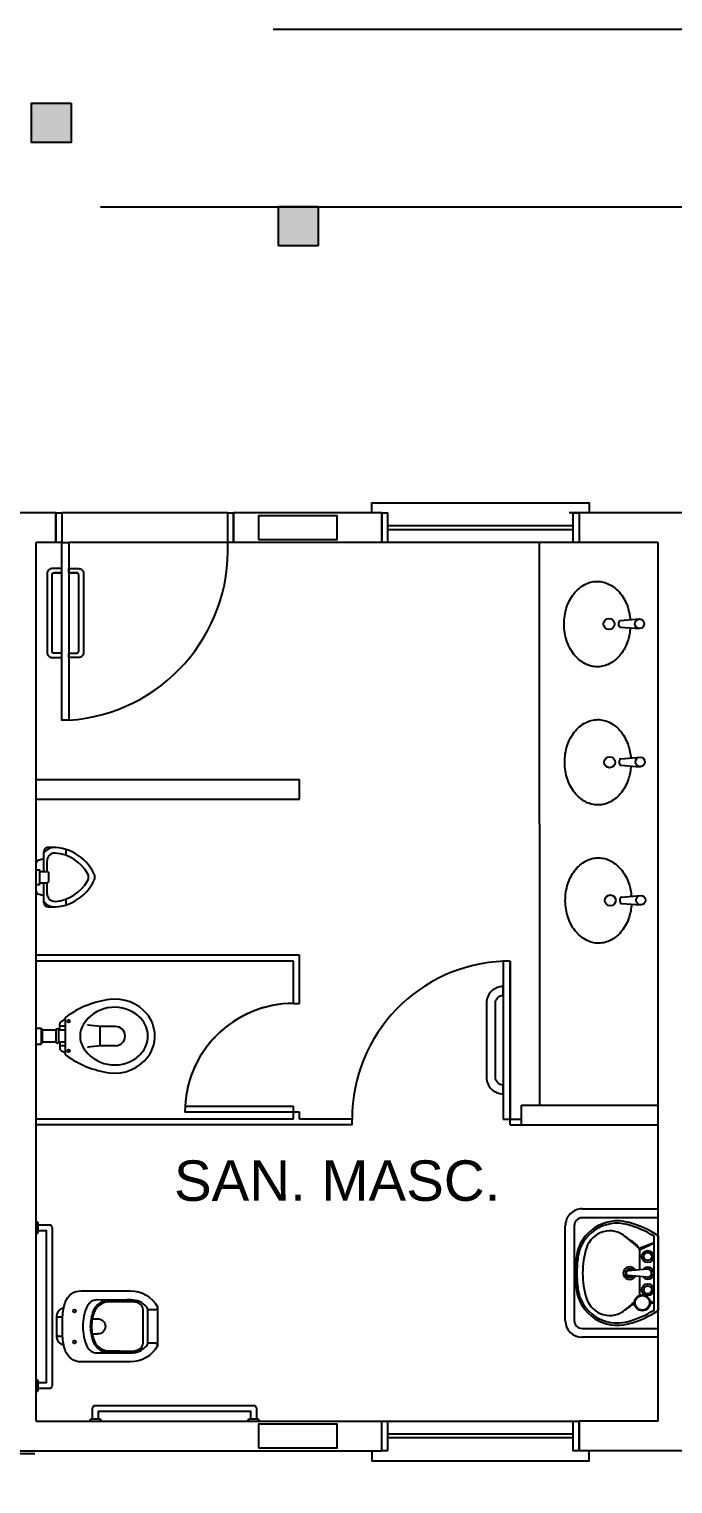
# Model space of a CAD drawing. Header units: millimetres. Extents: x 4161 to 13726, y 828 to 4470.
# Drawn here: x 5913 to 6239, y 3033 to 3770 of the extents above; entities that cross this region are included whole.
import ezdxf

# ---------------------------------------------------------------- set-up
doc = ezdxf.new("R2010")
doc.units = ezdxf.units.MM
doc.header["$LTSCALE"] = 10
doc.set_wipeout_variables(frame=1)
doc.linetypes.add('DASHDOT', pattern=[25.4, 12.7, -6.35, 0, -6.35])
doc.linetypes.add('TRACEJADO_G', pattern=[0.375, 0.25, -0.125])
for name, color, linetype in [('A-BARRA', 2, 'Continuous'), ('A-COTAS', 1, 'Continuous'), ('A-PAREDE', 5, 'Continuous'), ('A-PILAR_EIXO', 5, 'DASHDOT'), ('A-PISOS-CTEL', 2, 'TRACEJADO_G'), ('A-PISOS-NIVEL', 1, 'Continuous'), ('A-WC', 1, 'Continuous'), ('ARQ-ALV-CORTE', 5, 'Continuous'), ('ARQ-ALV-VISTA2', 1, 'Continuous'), ('ARQ-BNC-VISTA', 1, 'Continuous'), ('ARQ-ESQ-CORTE', 3, 'Continuous'), ('ARQ-ESQ-VISTA1', 2, 'Continuous'), ('ARQ-TXT-1_050', 2, 'Continuous'), ('AUX_02', 2, 'Continuous'), ('PAG', 1, 'Continuous')]:
    doc.layers.add(name, color=color, linetype=linetype)
doc.styles.add('ESC-50-A20', font='arial.ttf', dxfattribs={"height": 0.1})

msp = doc.modelspace()

# ---------------------------------------------------------------- hatches: boundary and pattern name
at = {"layer": 'A-COTAS'}
h = msp.add_hatch(color=253, dxfattribs=at)
h.set_gradient(color1=(173, 173, 173), color2=(173, 173, 173))
h.paths.add_polyline_path([(5933.99, 3732.44), (5933.98, 3712.44), (5913.98, 3712.44), (5913.99, 3732.44)])
h = msp.add_hatch(color=253, dxfattribs=at)
h.set_gradient(color1=(173, 173, 173), color2=(173, 173, 173))
h.paths.add_polyline_path([(6059.13, 3660.19), (6039.13, 3660.19), (6039.14, 3680.19), (6059.14, 3680.19)])

# ---------------------------------------------------------------- linework, layer by layer
at = {"layer": 'A-BARRA', "color": 251}
msp.add_lwpolyline([(6144.43, 3239.16, 0.414214), (6152.93, 3230.66), (6152.93, 3230.66), (6152.93, 3235.16, -0.414214), (6148.93, 3239.16), (6148.93, 3276.66, -0.414214), (6152.93, 3280.66), (6152.93, 3285.16), (6152.93, 3285.16, 0.414214), (6144.43, 3276.66)], format="xyb", close=True, dxfattribs=at)
at = {"layer": 'A-PAREDE', "color": 251}
for p, q in [((6016.35, 3509.95), (6016.35, 3524.95)), ((6091.35, 3524.95), (6016.35, 3524.95)), ((6091.35, 3524.95), (6091.35, 3509.95)), ((5916.36, 3064.95), (5916.35, 3509.95)), ((6091.35, 3509.95), (6016.35, 3509.95)), ((6231.36, 3064.95), (6231.35, 3509.95)), ((5916.36, 3064.95), (6091.36, 3064.95)), ((6091.36, 3049.95), (6091.36, 3064.95)), ((5876.39, 3049.95), (6091.36, 3049.95))]:
    msp.add_line(p, q, dxfattribs=at)
for points in [[(5933.99, 3732.44), (5933.98, 3712.44), (5913.98, 3712.44), (5913.99, 3732.44)], [(6028.85, 3511.45), (6068.85, 3511.45), (6068.85, 3523.45), (6028.85, 3523.45)], [(6028.86, 3051.45), (6068.86, 3051.45), (6068.86, 3063.45), (6028.86, 3063.45)]]:
    msp.add_lwpolyline(points, close=True, dxfattribs=at)
at = {"layer": 'A-PILAR_EIXO', "color": 251}
msp.add_lwpolyline([(6059.13, 3660.19), (6039.13, 3660.19), (6039.14, 3680.19), (6059.14, 3680.19)], close=True, dxfattribs=at)
at = {"layer": 'A-PISOS-CTEL', "color": 251, "linetype": 'TRACEJADO_G', "ltscale": 150}
msp.add_lwpolyline([(4911.35, 3769.95), (6666.35, 3769.95), (6666.36, 2959.95), (4911.36, 2959.95)], close=True, dxfattribs=at)
at = {"layer": 'A-PISOS-NIVEL', "color": 251}
msp.add_line((5948.85, 3679.95), (6576.35, 3679.95), dxfattribs=at)
at = {"layer": 'A-WC', "color": 251}
for p, q in [((6049.65, 3300.95), (5916.36, 3300.95)), ((6049.65, 3276.5), (6049.65, 3300.95)), ((6046.65, 3297.95), (5916.36, 3297.95)), ((6046.65, 3297.95), (5916.36, 3297.95)), ((6046.65, 3276.5), (6046.65, 3297.95)), ((6156.36, 3297.95), (6152.93, 3297.87)), ((6152.93, 3297.87), (6152.93, 3217.95)), ((6156.36, 3297.95), (6156.36, 3217.95)), ((6156.36, 3214.95), (6156.36, 3297.95)), ((6046.65, 3276.5), (6049.65, 3276.5)), ((5991.65, 3224.5), (6046.65, 3224.5)), ((6049.65, 3221.5), (5991.65, 3221.5)), ((6046.65, 3217.95), (6046.65, 3224.5)), ((6046.65, 3217.95), (6046.65, 3224.5)), ((6046.65, 3217.95), (6046.65, 3221.5)), ((6049.65, 3217.95), (6049.65, 3221.5)), ((6046.65, 3217.95), (5916.36, 3217.95)), ((6076.36, 3214.95), (5916.36, 3214.95)), ((6076.36, 3217.95), (6049.65, 3217.95)), ((6076.36, 3214.95), (6076.36, 3217.95)), ((6152.93, 3217.95), (6156.36, 3217.95)), ((6156.36, 3217.95), (6162.21, 3217.95)), ((6156.36, 3214.95), (6162.21, 3214.95))]:
    msp.add_line(p, q, dxfattribs=at)
msp.add_arc((6046.65, 3221.5), 55, 90.00008, 180.00008, dxfattribs=at)
at = {"layer": 'ARQ-ALV-CORTE', "color": 251}
for p, q in [((5926.35, 3524.95), (5891.35, 3524.95)), ((5926.35, 3509.95), (5926.35, 3524.95)), ((5926.35, 3524.95), (5926.35, 3509.95)), ((6013.35, 3524.95), (5929.35, 3524.95)), ((6016.35, 3524.95), (6016.35, 3509.95)), ((6091.35, 3524.95), (6091.35, 3509.95)), ((5926.35, 3509.95), (5916.35, 3509.95)), ((5926.35, 3509.95), (5916.35, 3509.95)), ((6013.35, 3509.95), (5932.85, 3509.95))]:
    msp.add_line(p, q, dxfattribs=at)
for points in [[(5929.35, 3509.95), (5926.35, 3509.95), (5926.35, 3524.95), (5929.35, 3524.95)], [(6016.35, 3509.95), (6013.35, 3509.95), (6013.35, 3524.95), (6016.35, 3524.95)], [(5932.85, 3419.95), (5929.35, 3419.95), (5929.35, 3509.95), (5932.85, 3509.95)]]:
    msp.add_lwpolyline(points, close=True, dxfattribs=at)
for points in [[(5929.35, 3494.58), (5925.35, 3494.58), (5929.35, 3494.58), (5929.35, 3496.74), (5924.35, 3496.74, 0.414214), (5921.85, 3494.24), (5921.85, 3454.24, 0.414214), (5924.35, 3451.74), (5929.35, 3451.74), (5929.35, 3453.9), (5925.35, 3453.9, -0.414214), (5924.35, 3454.9), (5924.35, 3493.58, -0.414214), (5925.35, 3494.58)], [(5932.85, 3494.58), (5936.85, 3494.58), (5932.85, 3494.58), (5932.85, 3496.74), (5937.85, 3496.74, -0.414214), (5940.35, 3494.24), (5940.35, 3454.24, -0.414214), (5937.85, 3451.74), (5932.85, 3451.74), (5932.85, 3453.9), (5936.85, 3453.9, 0.414214), (5937.85, 3454.9), (5937.85, 3493.58, 0.414214), (5936.85, 3494.58)], [(5916.36, 3159.95, 0.414214), (5917.36, 3160.95), (5917.36, 3164.95, 0.414214), (5916.36, 3165.95), (5916.36, 3159.95)], [(5916.36, 3079.95, 0.414214), (5917.36, 3080.95), (5917.36, 3084.95, 0.414214), (5916.36, 3085.95), (5916.36, 3079.95)], [(5944.86, 3065.95), (5944.86, 3071.45, -0.414214), (5946.36, 3072.95), (6026.36, 3072.95, -0.414214), (6027.86, 3071.45), (6027.86, 3065.95)], [(5949.36, 3064.95, 0.414214), (5948.36, 3065.95), (5944.36, 3065.95, 0.414214), (5943.36, 3064.95), (5949.36, 3064.95)], [(6029.36, 3064.95, 0.414214), (6028.36, 3065.95), (6024.36, 3065.95, 0.414214), (6023.36, 3064.95), (6029.36, 3064.95)]]:
    msp.add_lwpolyline(points, format="xyb", dxfattribs=at)
for points in [[(5917.36, 3161.45), (5921.36, 3161.45), (5921.36, 3084.45), (5917.36, 3084.45)], [(5947.86, 3065.95), (5947.86, 3069.95), (6024.86, 3069.95), (6024.86, 3065.95)]]:
    msp.add_lwpolyline(points, dxfattribs=at)
msp.add_arc((5927.07, 3506.12), 86.37, 273.84109, 2.53734, dxfattribs=at)
at = {"layer": 'ARQ-ALV-VISTA2', "color": 251, "ltscale": 0.1}
for p, q in [((6191.35, 3524.95), (6186.35, 3524.95)), ((6286.35, 3524.95), (6191.35, 3524.95)), ((6191.35, 3524.95), (6191.35, 3509.95)), ((6191.35, 3524.95), (6191.35, 3509.95)), ((6191.35, 3524.95), (6191.35, 3509.95)), ((6231.35, 3509.95), (6191.35, 3509.95)), ((6212.19, 3470.41), (6221.95, 3471.21)), ((6211.46, 3467.89), (6211.45, 3469.61)), ((6212.21, 3467.1), (6221.98, 3466.41)), ((6211.77, 3397.89), (6211.76, 3399.61)), ((6212.5, 3400.41), (6222.26, 3401.21)), ((6212.51, 3397.1), (6222.29, 3396.41)), ((5916.36, 3389.95), (6049.65, 3389.95)), ((6049.65, 3379.95), (6049.65, 3389.95)), ((5916.36, 3379.95), (6049.65, 3379.95)), ((5916.38, 3357.98), (5916.36, 3357.98)), ((5920.11, 3343.26), (5920.11, 3353.2)), ((5931.36, 3354.51), (5931.36, 3351.55)), ((5920.11, 3349.82), (5917.29, 3348.98)), ((5921.86, 3343.26), (5921.86, 3348.94)), ((5916.36, 3344.2), (5918.23, 3344.2)), ((5918.23, 3336.7), (5918.23, 3344.2)), ((5918.23, 3343.26), (5921.73, 3343.26)), ((5918.23, 3337.64), (5921.73, 3337.64)), ((5920.11, 3327.7), (5920.11, 3337.64)), ((5921.86, 3331.95), (5921.86, 3337.64)), ((5922.73, 3338.64), (5922.73, 3342.26)), ((5916.36, 3336.7), (5918.23, 3336.7)), ((5920.11, 3331.07), (5917.29, 3331.92)), ((6212.8, 3330.41), (6222.57, 3331.21)), ((5931.36, 3329.2), (5931.36, 3326.39)), ((6212.08, 3327.89), (6212.07, 3329.61)), ((6212.82, 3327.1), (6222.6, 3326.41)), ((5916.36, 3263.96), (5918.66, 3263.96)), ((5928.26, 3262.96), (5928.26, 3266.2)), ((5930.96, 3264.94), (5928.26, 3264.94)), ((5930.96, 3268.53), (5930.96, 3268.84)), ((5930.96, 3268.53), (5930.96, 3251.4)), ((5942.46, 3265.59), (5942.29, 3265.82)), ((5948.65, 3264.83), (5942.46, 3265.59)), ((5956.5, 3264.83), (5948.65, 3264.83)), ((5948.65, 3255.1), (5948.65, 3264.83)), ((5918.86, 3263.76), (5918.86, 3263.46)), ((5918.86, 3263.46), (5918.86, 3256.46)), ((5918.86, 3263.46), (5919.16, 3263.46)), ((5919.36, 3263.26), (5919.36, 3256.66)), ((5926.36, 3262.96), (5919.36, 3262.96)), ((5926.36, 3256.97), (5919.36, 3256.97)), ((5926.36, 3256.98), (5926.36, 3262.95)), ((5928.26, 3262.96), (5927.75, 3262.96)), ((5927.75, 3256.98), (5927.75, 3262.95)), ((5928.26, 3256.97), (5927.75, 3256.97)), ((5930.96, 3262.96), (5928.26, 3262.96)), ((5930.96, 3256.97), (5928.26, 3256.97)), ((5928.26, 3256.97), (5928.26, 3253.72)), ((5916.36, 3255.96), (5918.66, 3255.96)), ((5918.86, 3256.46), (5918.86, 3256.16)), ((5918.86, 3256.46), (5919.16, 3256.46)), ((5930.96, 3254.99), (5928.26, 3254.99)), ((5930.96, 3251.4), (5930.96, 3251.1)), ((5942.46, 3254.34), (5942.29, 3254.11)), ((5948.65, 3255.1), (5942.46, 3254.34)), ((5956.5, 3255.1), (5948.65, 3255.1)), ((6162.21, 3224.95), (6231.36, 3224.95)), ((6162.21, 3214.95), (6162.21, 3224.95)), ((6161.36, 3214.95), (6231.36, 3214.95)), ((6192.86, 3172.45), (6231.36, 3172.45)), ((6184.36, 3115.95), (6184.36, 3163.95)), ((6188.86, 3163.95), (6188.86, 3115.95)), ((6231.36, 3167.95), (6192.86, 3167.95)), ((6229.36, 3155.2), (6221.69, 3152.48)), ((6229.36, 3155.1), (6222.12, 3151.54)), ((6229.36, 3121.24), (6229.36, 3158.61)), ((6231.36, 3158.83), (6231.36, 3121.02)), ((6222.12, 3141.57), (6222.12, 3151.54)), ((6225.75, 3141.88), (6216.24, 3141.08)), ((6225.75, 3137.93), (6216.24, 3138.74)), ((6222.12, 3128.73), (6222.12, 3138.24)), ((6228.59, 3125.12), (6227.26, 3125.78)), ((6228.01, 3125.12), (6227.33, 3125.37)), ((6229.36, 3125.12), (6227.35, 3125.12)), ((6229.36, 3124.72), (6227.35, 3124.72)), ((6192.86, 3111.95), (6231.36, 3111.95)), ((6231.36, 3107.45), (6192.86, 3107.45)), ((6231.36, 3064.95), (6191.36, 3064.95)), ((6191.36, 3049.95), (6191.36, 3064.95)), ((6286.36, 3049.95), (6191.36, 3049.95))]:
    msp.add_line(p, q, dxfattribs=at)
for points in [[(6191.35, 3509.95), (6188.35, 3509.95), (6188.35, 3524.95), (6191.35, 3524.95)], [(6191.36, 3049.95), (6188.36, 3049.95), (6188.36, 3064.95), (6191.36, 3064.95)]]:
    msp.add_lwpolyline(points, close=True, dxfattribs=at)
for points in [[(6217.27, 3466.74, -0.059992), (6216.05, 3460.23, -0.087531), (6212.5, 3453.42, -0.105501), (6206.85, 3448.6, -0.123031), (6200.66, 3447.02, -0.123031), (6194.45, 3448.53, -0.105501), (6188.74, 3453.28, -0.087531), (6185.12, 3460.05, -0.07802), (6183.73, 3468.54, -0.07802), (6185.02, 3477.04, -0.087531), (6188.57, 3483.85, -0.105501), (6194.22, 3488.66, -0.123031), (6200.41, 3490.25, -0.123031), (6206.62, 3488.74, -0.105501), (6212.32, 3483.99, -0.087531), (6215.95, 3477.22, -0.059024), (6217.24, 3470.82, -0.07802)], [(6217.58, 3396.74, -0.059992), (6216.36, 3390.23, -0.087531), (6212.81, 3383.42, -0.105501), (6207.16, 3378.6, -0.123031), (6200.97, 3377.02, -0.123031), (6194.76, 3378.53, -0.105501), (6189.05, 3383.28, -0.087531), (6185.42, 3390.05, -0.07802), (6184.04, 3398.54, -0.07802), (6185.33, 3407.04, -0.087531), (6188.87, 3413.85, -0.105501), (6194.52, 3418.67, -0.123031), (6200.72, 3420.25, -0.123031), (6206.93, 3418.74, -0.105501), (6212.63, 3413.99, -0.087531), (6216.26, 3407.22, -0.059024), (6217.55, 3400.83, -0.07802)], [(6217.89, 3326.74, -0.059992), (6216.66, 3320.23, -0.087531), (6213.12, 3313.42, -0.105501), (6207.47, 3308.6, -0.123031), (6201.27, 3307.02, -0.123031), (6195.06, 3308.53, -0.105501), (6189.36, 3313.28, -0.087531), (6185.73, 3320.05, -0.07802), (6184.35, 3328.54, -0.07802), (6185.63, 3337.04, -0.087531), (6189.18, 3343.85, -0.105501), (6194.83, 3348.67, -0.123031), (6201.02, 3350.25, -0.123031), (6207.23, 3348.74, -0.105501), (6212.94, 3343.99, -0.087531), (6216.57, 3337.22, -0.059024), (6217.86, 3330.83, -0.07802)]]:
    msp.add_lwpolyline(points, format="xyb", dxfattribs=at)
for centre, radius in [((6206.49, 3468.67), 2.78), ((6221.97, 3468.81), 2.4), ((6206.8, 3398.67), 2.78), ((6222.27, 3398.81), 2.4), ((6207.11, 3328.67), 2.78), ((6222.58, 3328.81), 2.4), ((5932.77, 3267.47), 0.682), ((5932.77, 3252.47), 0.682), ((6226.11, 3148.32), 3), ((6226.11, 3148.32), 2), ((6226.11, 3131.52), 3), ((6226.11, 3131.52), 2), ((6223.36, 3124.92), 4), ((6223.36, 3124.92), 3.7)]:
    msp.add_circle(centre, radius, dxfattribs=at)
for centre, radius, start, end in [((6212.25, 3469.61), 0.8, 94.68375, 180.33019), ((6212.26, 3467.9), 0.8, 180.33019, 265.97664), ((6212.56, 3399.61), 0.8, 94.68375, 180.33019), ((6212.57, 3397.9), 0.8, 180.33019, 265.97664), ((5925.61, 3348.94), 6.56, 86.13089, 147.05889), ((5922.36, 3353.2), 2.25, 90.00008, 180.00008), ((5925.61, 3348.94), 3.75, 86.13089, 180.00008), ((5924.48, 3332.14), 23.4, 25.00238, 95.20022), ((5924.48, 3332.14), 20.59, 29.55405, 86.13089), ((5917.67, 3347.72), 1.31, 106.69932, 180.00008), ((5921.73, 3342.26), 1, 0.00008, 90.00008), ((5921.73, 3338.64), 1, 270.00008, 0.00008), ((5924.48, 3348.75), 23.4, 264.79994, 334.99778), ((5924.48, 3348.75), 20.59, 273.86927, 330.44611), ((5939.13, 3340.45), 3.75, 330.44611, 29.55405), ((5942.29, 3340.45), 3.75, 334.99778, 25.00238), ((5917.67, 3333.17), 1.31, 180.00008, 253.30084), ((5925.61, 3331.95), 3.75, 180.00008, 273.86927), ((6212.87, 3329.61), 0.8, 94.68375, 180.33019), ((5925.61, 3331.95), 6.56, 212.94127, 273.86927), ((5922.36, 3327.7), 2.25, 180.00008, 270.00008), ((6212.88, 3327.9), 0.8, 180.33019, 265.97664), ((5956.31, 3257.91), 20.81, 39.10222, 97.68054), ((5959.99, 3230.6), 48.37, 97.68054, 126.24235), ((5956.01, 3255.92), 18.66, 54.25153, 147.32022), ((5918.66, 3263.76), 0.2, 0.00008, 90.00008), ((5929.17, 3266.2), 0.909, 126.16052, 180.00008), ((5956.79, 3228.42), 47.71, 122.78192, 126.16052), ((5931.87, 3268.84), 0.909, 121.01754, 180.00008), ((5949.71, 3259.96), 11.17, 147.32022, 180.00008), ((5956.5, 3259.96), 4.86, 270.00008, 90.00008), ((5957.62, 3258.15), 15.92, 41.33001, 54.25153), ((5959.68, 3259.96), 13.17, 0.00008, 41.33001), ((5959.04, 3259.96), 17.4, 323.11197, 39.52341), ((5919.16, 3263.26), 0.2, 0.00008, 90.00008), ((5919.16, 3256.66), 0.2, 270.00008, 0.00008), ((5927.05, 3262.95), 0.697, 0.00008, 180.00008), ((5927.05, 3256.98), 0.697, 180.00008, 0.00008), ((5949.71, 3259.96), 11.17, 180.00008, 212.67994), ((5959.68, 3259.96), 13.17, 318.67015, 0.00008), ((5918.66, 3256.16), 0.2, 270.00008, 0.00008), ((5929.17, 3253.72), 0.909, 180.00008, 233.83964), ((5956.79, 3291.51), 47.71, 233.83964, 237.21824), ((5931.87, 3251.09), 0.909, 180.00008, 233.66427), ((5959.99, 3289.32), 48.37, 233.65464, 262.31962), ((5956.01, 3264.01), 18.66, 212.67994, 305.74863), ((5956.31, 3262.01), 20.81, 262.31962, 323.11197), ((5957.62, 3261.78), 15.92, 305.74863, 318.67015), ((6192.86, 3163.95), 8.5, 90.00008, 180.00008), ((6192.86, 3163.95), 4, 90.00008, 180.00008), ((6210.76, 3145.36), 21.02, 74.88861, 171.8747), ((6210.51, 3145.24), 19.95, 75.2818, 172.11502), ((6206.87, 3149.02), 12.33, 49.44037, 162.41308), ((6202.75, 3115.69), 50.5, 58.2073, 75.2818), ((6202.75, 3115.69), 51.76, 56.45017, 74.88861), ((5824.15, 2611.8), 671.89, 53.83483, 54.44037), ((5778, 2647.93), 671.89, 48.6724, 49.44037), ((6219.83, 3153.12), 1.37, 351.72902, 53.83483), ((6248.86, 3139.92), 59.5, 171.8747, 180.00008), ((6248.86, 3139.92), 58.66, 172.11502, 180.00008), ((6235.56, 3139.92), 42.42, 162.41308, 180.00008), ((6220.86, 3151.54), 1.26, 0.00008, 48.6724), ((6248.86, 3139.92), 59.5, 180.00008, 188.12546), ((6248.86, 3139.92), 58.66, 180.00008, 187.88514), ((6235.56, 3139.92), 42.42, 180.00008, 197.58708), ((6216.87, 3139.92), 3.15, 27.23284, 332.05129), ((6216.87, 3139.92), 2.1, 39.70914, 319.07454), ((6216.34, 3139.91), 1.18, 94.81249, 265.18767), ((6226.11, 3139.92), 3, 218.80439, 141.19577), ((6226.08, 3139.91), 2, 260.37526, 99.6249), ((6210.76, 3134.49), 21.02, 188.12546, 285.11155), ((6210.51, 3134.61), 19.95, 187.88514, 284.71836), ((6206.87, 3130.83), 12.33, 197.58708, 310.55979), ((5778, 3631.92), 671.89, 310.55979, 311.066), ((5824.15, 3668.05), 671.89, 305.55979, 306.03049), ((6202.75, 3164.16), 50.5, 284.71836, 301.79286), ((6202.75, 3164.16), 51.76, 285.11155, 303.54999), ((6192.86, 3115.95), 8.5, 180.00008, 270.00008), ((6192.86, 3115.95), 4, 180.00008, 270.00008)]:
    msp.add_arc(centre, radius, start, end, dxfattribs=at)
at = {"layer": 'ARQ-BNC-VISTA', "color": 251}
msp.add_line((6171.36, 3224.95), (6171.35, 3509.95), dxfattribs=at)
at = {"layer": 'ARQ-ESQ-CORTE', "color": 251}
for points in [[(5929.35, 3494.58), (5925.35, 3494.58), (5929.35, 3494.58), (5929.35, 3496.74), (5924.35, 3496.74, 0.414214), (5921.85, 3494.24), (5921.85, 3454.24, 0.414214), (5924.35, 3451.74), (5929.35, 3451.74), (5929.35, 3453.9), (5925.35, 3453.9, -0.414214), (5924.35, 3454.9), (5924.35, 3493.58, -0.414214), (5925.35, 3494.58)], [(5932.85, 3494.58), (5936.85, 3494.58), (5932.85, 3494.58), (5932.85, 3496.74), (5937.85, 3496.74, -0.414214), (5940.35, 3494.24), (5940.35, 3454.24, -0.414214), (5937.85, 3451.74), (5932.85, 3451.74), (5932.85, 3453.9), (5936.85, 3453.9, 0.414214), (5937.85, 3454.9), (5937.85, 3493.58, 0.414214), (5936.85, 3494.58)]]:
    msp.add_lwpolyline(points, format="xyb", dxfattribs=at)
at = {"layer": 'ARQ-ESQ-VISTA1', "color": 251}
for p, q in [((6188.35, 3518.44), (6094.39, 3518.44)), ((6188.35, 3516.44), (6094.39, 3516.44)), ((6188.35, 3509.95), (6094.35, 3509.95)), ((6094.36, 3064.95), (6188.36, 3064.95)), ((6188.36, 3058.44), (6094.4, 3058.44)), ((6188.36, 3056.44), (6094.4, 3056.44))]:
    msp.add_line(p, q, dxfattribs=at)
for points in [[(6086.35, 3524.95), (6086.35, 3529.95), (6196.35, 3529.95), (6196.35, 3524.95)], [(6086.36, 3049.95), (6086.36, 3044.95), (6196.36, 3044.95), (6196.36, 3049.95)]]:
    msp.add_lwpolyline(points, dxfattribs=at)
for points in [[(6094.35, 3509.95), (6091.35, 3509.95), (6091.35, 3524.95), (6094.35, 3524.95)], [(6094.36, 3049.95), (6091.36, 3049.95), (6091.36, 3064.95), (6094.36, 3064.95)]]:
    msp.add_lwpolyline(points, close=True, dxfattribs=at)
at = {"layer": 'AUX_02'}
msp.add_line((5904.47, 3048.55), (5915.63, 3048.55), dxfattribs=at)
at = {"layer": 'PAG', "color": 251}
for centre, radius, start, end in [((6156.36, 3217.95), 80, 92.14918, 180.00008), ((6046.65, 3221.5), 55, 90.00008, 176.8733)]:
    msp.add_arc(centre, radius, start, end, dxfattribs=at)

# ---------------------------------------------------------------- texts
at = {"layer": 'ARQ-TXT-1_050', "color": 251, "insert": (5986.12, 3197.02), "char_height": 20.48, "attachment_point": 1, "rotation": 0.00553, "style": 'ESC-50-A20'}
msp.add_mtext_dynamic_manual_height_columns('SAN. MASC.      ', width=196.223, gutter_width=1, heights=[0], dxfattribs=at)

# ---------------------------------------------------------------- next in the draw order: wipeouts: each hides what was drawn before it
at = {"color": 251}
msp.add_wipeout([(5977.84, 3112.95), (5977.84, 3122.36), (5977.7, 3122.91), (5977.37, 3123.42), (5977.16, 3123.81), (5976.79, 3124.33), (5976.51, 3124.72), (5975.76, 3125.64), (5975.02, 3126.45), (5974.41, 3126.95), (5973.48, 3127.75), (5972.17, 3128.64), (5971.41, 3129.07), (5970.97, 3129.33), (5970.71, 3129.46), (5970.41, 3129.6), (5969.23, 3130.06), (5968.54, 3130.27), (5967.96, 3130.43), (5967.16, 3130.62), (5966.4, 3130.75), (5966.19, 3130.78), (5965.42, 3130.86), (5964.34, 3130.92), (5964.08, 3130.96), (5939.11, 3130.96), (5937.92, 3130.83), (5937.39, 3130.73), (5936.63, 3130.53), (5935.9, 3130.29), (5935.29, 3129.99), (5935.02, 3129.86), (5934.72, 3129.7), (5934.43, 3129.51), (5934.18, 3129.36), (5933.78, 3129.04), (5933.48, 3128.79), (5932.8, 3128.09), (5932.22, 3127.43), (5931.95, 3127), (5931.41, 3126.02), (5931.03, 3125.06), (5930.71, 3124.06), (5930.4, 3122.87), (5930.25, 3122.21), (5930.14, 3122.22), (5930, 3122.17), (5929.51, 3122.04), (5929.19, 3121.94), (5928.96, 3121.85), (5928.56, 3121.65), (5928.39, 3121.53), (5928.24, 3121.42), (5928.09, 3121.32), (5928.01, 3121.24), (5927.67, 3120.92), (5927.58, 3120.81), (5927.51, 3120.73), (5927.43, 3120.63), (5927.39, 3120.57), (5927.35, 3120.52), (5927.31, 3120.47), (5927.28, 3120.42), (5927.24, 3120.36), (5927.2, 3120.27), (5927.14, 3120.17), (5927.1, 3120.09), (5927, 3119.92), (5926.94, 3119.73), (5926.82, 3119.42), (5926.75, 3119.14), (5926.68, 3118.81), (5926.64, 3118.34), (5926.63, 3118.25), (5926.63, 3107.67), (5926.63, 3107.66), (5926.63, 3107.6), (5926.64, 3107.54), (5926.65, 3107.4), (5926.66, 3107.25), (5926.67, 3107.1), (5926.7, 3106.96), (5926.74, 3106.81), (5926.8, 3106.54), (5926.87, 3106.34), (5926.98, 3106.04), (5927, 3105.98), (5927.14, 3105.74), (5927.28, 3105.49), (5927.4, 3105.33), (5927.49, 3105.21), (5927.6, 3105.07), (5927.63, 3105.02), (5927.69, 3104.97), (5928.04, 3104.63), (5928.05, 3104.61), (5928.14, 3104.54), (5928.23, 3104.48), (5928.34, 3104.4), (5928.46, 3104.32), (5928.51, 3104.27), (5928.58, 3104.24), (5928.66, 3104.2), (5928.72, 3104.17), (5928.77, 3104.14), (5928.86, 3104.09), (5928.92, 3104.06), (5928.98, 3104.03), (5929.03, 3104), (5929.08, 3103.99), (5929.16, 3103.96), (5929.36, 3103.89), (5929.51, 3103.83), (5929.57, 3103.81), (5930.13, 3103.72), (5930.2, 3103.73), (5930.25, 3103.67), (5930.26, 3103.55), (5930.36, 3103.12), (5930.5, 3102.6), (5930.62, 3102.08), (5931.15, 3100.5), (5931.44, 3099.8), (5931.69, 3099.34), (5931.94, 3098.94), (5932.25, 3098.47), (5932.52, 3098.12), (5932.67, 3097.92), (5933.02, 3097.58), (5933.31, 3097.28), (5933.93, 3096.75), (5934.45, 3096.4), (5934.93, 3096.11), (5935.41, 3095.87), (5935.92, 3095.62), (5936.52, 3095.4), (5937.07, 3095.23), (5937.49, 3095.14), (5938.01, 3095.04), (5938.19, 3095.01), (5938.28, 3095), (5938.43, 3094.99), (5938.83, 3094.98), (5938.97, 3094.97), (5939.11, 3094.96), (5939.11, 3094.96), (5964.08, 3094.96), (5964.98, 3095.01), (5965.5, 3095.05), (5965.81, 3095.08), (5966.17, 3095.12), (5966.49, 3095.17), (5966.82, 3095.22), (5967.09, 3095.27), (5967.32, 3095.31), (5967.42, 3095.33), (5967.52, 3095.35), (5967.72, 3095.41), (5968.91, 3095.75), (5969.24, 3095.86), (5969.65, 3096.01), (5969.85, 3096.09), (5970.01, 3096.16), (5970.21, 3096.24), (5970.48, 3096.35), (5970.76, 3096.48), (5970.92, 3096.56), (5971.28, 3096.74), (5971.79, 3097.02), (5972.65, 3097.55), (5972.88, 3097.71), (5973.78, 3098.41), (5974.38, 3098.89), (5975, 3099.48), (5976.08, 3100.7), (5976.64, 3101.44), (5977.15, 3102.14), (5977.67, 3103.04), (5977.8, 3103.43), (5977.84, 3103.53)], dxfattribs=at).dxf.layer = 'ARQ-ALV-CORTE'

# ---------------------------------------------------------------- next in the draw order: linework, layer by layer
at = {"layer": 'ARQ-ALV-CORTE', "color": 251}
for p, q in [((5977.84, 3122.36), (5977.84, 3103.53)), ((5976.84, 3104.51), (5973.28, 3104.51)), ((5977.84, 3103.53), (5977.84, 3104.51))]:
    msp.add_line(p, q, dxfattribs=at)
for points in [[(5917.36, 3164.45), (5922.86, 3164.45, -0.414214), (5924.36, 3162.95), (5924.36, 3082.95, -0.414214), (5922.86, 3081.45), (5917.36, 3081.45)], [(5976.84, 3104.51, -0.407906), (5977.84, 3103.53, -0.131537), (5977.72, 3103.03, -0.273863), (5964.08, 3094.96), (5939.11, 3094.96, -0.319419), (5931.05, 3100.69, -0.074713), (5929.69, 3107.96, -0.017899), (5929.69, 3117.95, -0.074713), (5931.05, 3125.22, -0.319419), (5939.11, 3130.96), (5964.08, 3130.96, -0.273863), (5977.72, 3122.88, -0.136488), (5977.84, 3122.36, -0.402244), (5976.84, 3121.4), (5973.28, 3121.4, -0.337727), (5972.77, 3121.79)], [(5953.52, 3126.29, 0.305538), (5945.26, 3120.77, 0.097448), (5943.73, 3112.96, 0.097448), (5945.26, 3105.14, 0.305538), (5953.52, 3099.62)], [(5930.14, 3122.22, 0.378909), (5926.63, 3118.25), (5926.63, 3107.67, 0.378909), (5930.14, 3103.7)], [(5926.63, 3116.96, -0.414214), (5927.52, 3117.85), (5929.7, 3117.85)], [(5944.72, 3116.78), (5947.52, 3116.78, -1), (5947.52, 3109.13)], [(5926.63, 3108.96, 0.414214), (5927.52, 3108.07), (5929.7, 3108.07)]]:
    msp.add_lwpolyline(points, format="xyb", dxfattribs=at)
for points in [[(5942.19, 3102.64, 0.295956), (5947.11, 3099.56, -0.008003), (5964.34, 3099.56, 0.219669), (5972.17, 3103.02, 0.1825), (5972.87, 3104.85), (5972.87, 3121.06, 0.1825), (5972.17, 3122.89, 0.21967), (5964.34, 3126.36, -0.008003), (5947.11, 3126.35, 0.295956), (5942.19, 3123.27, 0.109342), (5939.9, 3112.96, 0.109342)], [(5944.72, 3109.13, 0.042994), (5945.66, 3105.83, 0.312272), (5953.42, 3100.51, -0.00507), (5964.35, 3100.44, 0.107996), (5968.26, 3101.23, 0.297508), (5970.48, 3104.63), (5970.48, 3121.28, 0.297509), (5968.26, 3124.68, 0.107996), (5964.35, 3125.47, -0.00507), (5953.42, 3125.4, 0.312272), (5945.66, 3120.08, 0.091294), (5944.35, 3112.96, 0.048111)], [(5935.02, 3120.78, -1), (5936.53, 3120.78, -1)], [(5935.02, 3105.13, -1), (5936.53, 3105.13, -1)]]:
    msp.add_lwpolyline(points, format="xyb", close=True, dxfattribs=at)
msp.add_lwpolyline([(5944.72, 3109.13), (5947.62, 3109.13)], dxfattribs=at)
msp.add_arc((5973.28, 3103.98), 0.533, 90.00008, 164.64493, dxfattribs=at)

doc.saveas('drawing.dxf')
